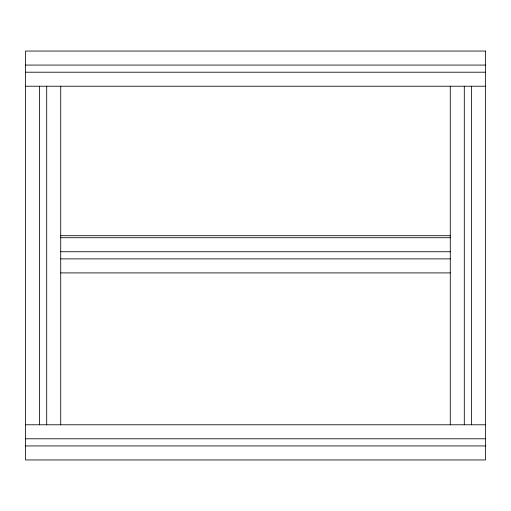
<?xml version="1.0" encoding="UTF-8"?>
<svg xmlns="http://www.w3.org/2000/svg" width="511" height="511" viewBox="0 0 511 511"><rect width="100%" height="100%" fill="white"/><g stroke="black" fill="none" stroke-linecap="round" stroke-linejoin="round"><path stroke-width="0.77" d="M25.55 65.069L485.45 65.069M25.55 72.211L485.45 72.211M25.55 86.225L485.45 86.225M60.681 235.712L450.319 235.712M60.726 237.73L450.274 237.73M60.726 251.744L450.274 251.744M60.726 258.885L450.274 258.885M60.726 272.906L450.274 272.906M25.55 424.775L485.45 424.775M25.55 438.789L485.45 438.789M25.55 445.931L485.45 445.931M471.436 86.225L471.436 424.775M464.295 86.225L464.295 424.775M450.274 86.225L450.274 424.775M60.726 86.225L60.726 424.775M46.705 86.225L46.705 424.775M39.564 86.225L39.564 424.775M485.45 51.049L25.55 51.049L25.55 459.951L485.45 459.951L485.45 51.049"/></g></svg>
